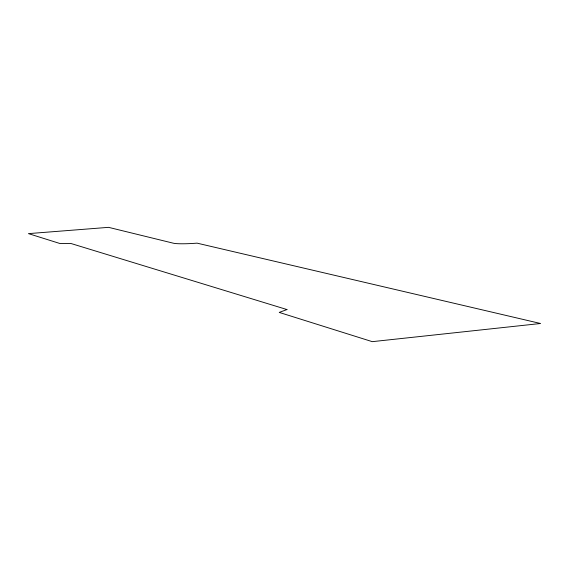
<?xml version="1.0" encoding="UTF-8"?>
<svg xmlns="http://www.w3.org/2000/svg" width="569" height="569" viewBox="0 0 569 569"><rect width="100%" height="100%" fill="white"/><g stroke="black" fill="none" stroke-linecap="round" stroke-linejoin="round"><path stroke-width="0.85" d="M286.968 309.557L279.23 312.417L372.282 341.656L540.55 323.505L197.038 243.141A18.621 1.764 -3 0 1 173.389 243.212L108.558 227.344L28.45 233.624L59.83 243.482L70.784 243.447L286.968 309.557"/></g></svg>
